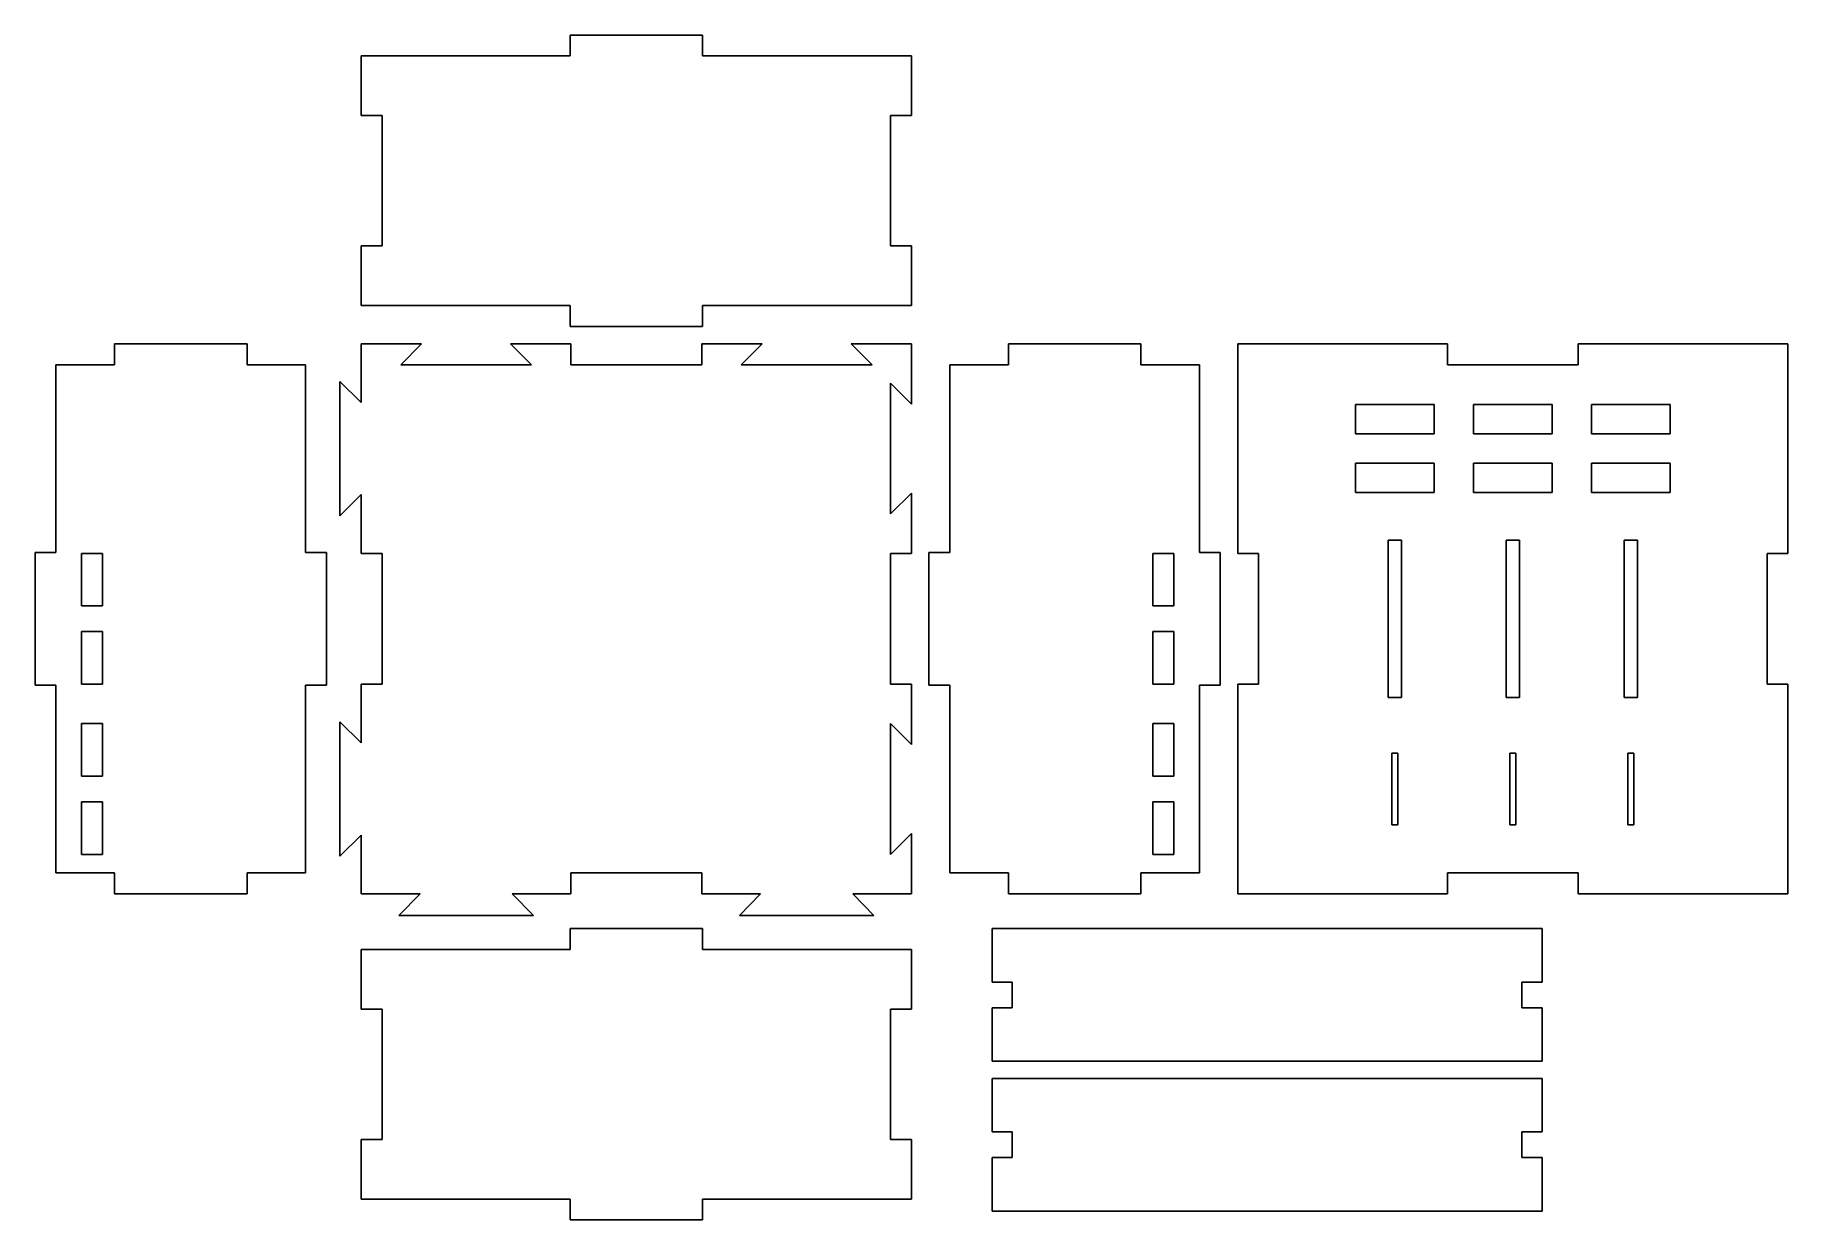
# Model space of a CAD drawing. Extents: x -133 to 133, y -90 to 90.
import ezdxf

# ---------------------------------------------------------------- set-up
doc = ezdxf.new("R2010")
doc.units = 0
doc.header["$MEASUREMENT"] = 0
doc.layers.add('LAYER_1', color=7, linetype='CONTINUOUS')

msp = doc.modelspace()

# ---------------------------------------------------------------- linework, layer by layer
at = {"layer": 'LAYER_1'}
for points in [[(-51.8567, 90.0269), (-51.8567, 90.0269), (-51.8567, 86.8509), (-51.8567, 86.8509)], [(-31.7247, 90.0269), (-31.7247, 90.0269), (-51.8567, 90.0269), (-51.8567, 90.0269)], [(-31.7247, 86.8509), (-31.7247, 86.8509), (-31.7247, 90.0269), (-31.7247, 90.0269)], [(-51.8567, 86.8509), (-51.8567, 86.8509), (-83.5814, 86.8509), (-83.5814, 86.8509)], [(-83.5814, 86.8509), (-83.5814, 86.8509), (-83.5814, 77.8852), (-83.5814, 77.8852)], [(-0.0004, 86.8509), (-0.0004, 86.8509), (-31.7247, 86.8509), (-31.7247, 86.8509)], [(-0.0004, 77.8852), (-0.0004, 77.8852), (-0.0004, 86.8509), (-0.0004, 86.8509)], [(-83.5814, 77.8852), (-83.5814, 77.8852), (-83.5814, 77.7848), (-83.5814, 77.7848)], [(-83.5814, 77.7848), (-83.5814, 77.7848), (-80.405, 77.7848), (-80.405, 77.7848)], [(-80.405, 77.7848), (-80.405, 77.7848), (-80.405, 58.0027), (-80.405, 58.0027)], [(-3.1763, 58.0027), (-3.1763, 58.0027), (-3.1763, 77.7848), (-3.1763, 77.7848)], [(-3.1763, 77.7848), (-3.1763, 77.7848), (-0.0004, 77.7848), (-0.0004, 77.7848)], [(-0.0004, 77.7848), (-0.0004, 77.7848), (-0.0004, 77.8852), (-0.0004, 77.8852)], [(-80.405, 58.0027), (-80.405, 58.0027), (-83.5814, 58.0027), (-83.5814, 58.0027)], [(-83.5814, 58.0027), (-83.5814, 58.0027), (-83.5814, 57.9024), (-83.5814, 57.9024)], [(-83.5814, 57.9024), (-83.5814, 57.9024), (-83.5814, 48.9366), (-83.5814, 48.9366)], [(-0.0004, 58.0027), (-0.0004, 58.0027), (-3.1763, 58.0027), (-3.1763, 58.0027)], [(-0.0004, 57.9024), (-0.0004, 57.9024), (-0.0004, 58.0027), (-0.0004, 58.0027)], [(-0.0004, 48.9366), (-0.0004, 48.9366), (-0.0004, 57.9024), (-0.0004, 57.9024)], [(-83.5814, 48.9366), (-83.5814, 48.9366), (-51.8567, 48.9366), (-51.8567, 48.9366)], [(-51.8567, 48.9366), (-51.8567, 48.9366), (-51.8567, 45.7607), (-51.8567, 45.7607)], [(-31.7247, 45.7607), (-31.7247, 45.7607), (-31.7247, 48.9366), (-31.7247, 48.9366)], [(-31.7247, 48.9366), (-31.7247, 48.9366), (-0.0004, 48.9366), (-0.0004, 48.9366)], [(-51.8567, 45.7607), (-51.8567, 45.7607), (-31.7247, 45.7607), (-31.7247, 45.7607)], [(-121.0742, 39.9383), (-121.0742, 39.9383), (-121.0742, 43.1142), (-121.0742, 43.1142)], [(-121.0742, 43.1142), (-121.0742, 43.1142), (-121.0735, 43.1142), (-121.0735, 43.1142)], [(-121.0735, 43.1142), (-121.0735, 43.1142), (-100.9418, 43.1142), (-100.9418, 43.1142)], [(-100.9418, 43.1142), (-100.9418, 43.1142), (-100.9411, 43.1142), (-100.9411, 43.1142)], [(-100.9411, 43.1142), (-100.9411, 43.1142), (-100.9411, 39.9383), (-100.9411, 39.9383)], [(-83.5807, 43.1139), (-83.5807, 43.1139), (-83.5807, 34.1939), (-83.5807, 34.1939)], [(-74.4214, 43.1139), (-74.4214, 43.1139), (-83.5807, 43.1139), (-83.5807, 43.1139)], [(-77.5973, 39.9376), (-77.5973, 39.9376), (-74.4214, 43.1139), (-74.4214, 43.1139)], [(-51.7316, 43.1139), (-51.7316, 43.1139), (-60.8916, 43.1139), (-60.8916, 43.1139)], [(-60.8916, 43.1139), (-60.8916, 43.1139), (-57.7152, 39.9376), (-57.7152, 39.9376)], [(-51.7316, 39.9376), (-51.7316, 39.9376), (-51.7316, 43.1139), (-51.7316, 43.1139)], [(-22.6895, 43.1139), (-22.6895, 43.1139), (-31.8495, 43.1139), (-31.8495, 43.1139)], [(-31.8495, 43.1139), (-31.8495, 43.1139), (-31.8495, 39.9376), (-31.8495, 39.9376)], [(-25.8658, 39.9376), (-25.8658, 39.9376), (-22.6895, 43.1139), (-22.6895, 43.1139)], [(0, 43.1139), (0, 43.1139), (-9.1596, 43.1139), (-9.1596, 43.1139)], [(-9.1596, 43.1139), (-9.1596, 43.1139), (-5.9837, 39.9376), (-5.9837, 39.9376)], [(0, 33.9546), (0, 33.9546), (0, 43.1139), (0, 43.1139)], [(14.7137, 43.1142), (14.7137, 43.1142), (14.7137, 39.9383), (14.7137, 39.9383)], [(14.7141, 43.1142), (14.7141, 43.1142), (14.7137, 43.1142), (14.7137, 43.1142)], [(34.8461, 43.1142), (34.8461, 43.1142), (14.7141, 43.1142), (14.7141, 43.1142)], [(34.8464, 43.1142), (34.8464, 43.1142), (34.8461, 43.1142), (34.8461, 43.1142)], [(34.8464, 39.9383), (34.8464, 39.9383), (34.8464, 43.1142), (34.8464, 43.1142)], [(49.5601, 43.1142), (49.5601, 43.1142), (49.5601, 39.8383), (49.5601, 39.8383)], [(58.7194, 43.1142), (58.7194, 43.1142), (49.5601, 43.1142), (49.5601, 43.1142)], [(49.5601, 43.1142), (49.5601, 43.1142), (49.5601, 43.1142), (49.5601, 43.1142)], [(72.2492, 43.1142), (72.2492, 43.1142), (58.7194, 43.1142), (58.7194, 43.1142)], [(81.4092, 43.1142), (81.4092, 43.1142), (72.2492, 43.1142), (72.2492, 43.1142)], [(81.4096, 43.1142), (81.4096, 43.1142), (81.4092, 43.1142), (81.4092, 43.1142)], [(81.4096, 39.9383), (81.4096, 39.9383), (81.4096, 43.1142), (81.4096, 43.1142)], [(110.451, 43.1142), (110.451, 43.1142), (101.2913, 43.1142), (101.2913, 43.1142)], [(101.2913, 43.1142), (101.2913, 43.1142), (101.2913, 39.9383), (101.2913, 39.9383)], [(123.9808, 43.1142), (123.9808, 43.1142), (110.451, 43.1142), (110.451, 43.1142)], [(133.1408, 43.1142), (133.1408, 43.1142), (123.9808, 43.1142), (123.9808, 43.1142)], [(133.1408, 39.8383), (133.1408, 39.8383), (133.1408, 43.1142), (133.1408, 43.1142)], [(-129.9648, 11.3899), (-129.9648, 11.3899), (-129.9648, 39.9383), (-129.9648, 39.9383)], [(-129.9648, 39.9383), (-129.9648, 39.9383), (-121.0742, 39.9383), (-121.0742, 39.9383)], [(-100.9411, 39.9383), (-100.9411, 39.9383), (-92.0505, 39.9383), (-92.0505, 39.9383)], [(-92.0505, 39.9383), (-92.0505, 39.9383), (-92.0505, 11.3899), (-92.0505, 11.3899)], [(-83.5807, 34.1939), (-83.5807, 34.1939), (-86.8566, 37.4056), (-86.8566, 37.4056)], [(-86.8566, 37.4056), (-86.8566, 37.4056), (-86.8566, 16.9734), (-86.8566, 16.9734)], [(-57.7152, 39.9376), (-57.7152, 39.9376), (-77.5973, 39.9376), (-77.5973, 39.9376)], [(-31.8495, 39.9376), (-31.8495, 39.9376), (-51.7316, 39.9376), (-51.7316, 39.9376)], [(-5.9837, 39.9376), (-5.9837, 39.9376), (-25.8658, 39.9376), (-25.8658, 39.9376)], [(14.7137, 39.9383), (14.7137, 39.9383), (5.8231, 39.9383), (5.8231, 39.9383)], [(5.8231, 39.9383), (5.8231, 39.9383), (5.8231, 11.3899), (5.8231, 11.3899)], [(43.737, 39.9383), (43.737, 39.9383), (34.8464, 39.9383), (34.8464, 39.9383)], [(43.737, 11.3899), (43.737, 11.3899), (43.737, 39.9383), (43.737, 39.9383)], [(49.5601, 39.8383), (49.5601, 39.8383), (49.5601, 34.1942), (49.5601, 34.1942)], [(101.2913, 39.9383), (101.2913, 39.9383), (81.4096, 39.9383), (81.4096, 39.9383)], [(133.1408, 33.9549), (133.1408, 33.9549), (133.1408, 39.8383), (133.1408, 39.8383)], [(-3.176, 17.2481), (-3.176, 17.2481), (-3.176, 37.1302), (-3.176, 37.1302)], [(-3.176, 37.1302), (-3.176, 37.1302), (0, 33.9546), (0, 33.9546)], [(49.5601, 34.1942), (49.5601, 34.1942), (49.5601, 20.1859), (49.5601, 20.1859)], [(133.1408, 20.4248), (133.1408, 20.4248), (133.1408, 33.9549), (133.1408, 33.9549)], [(-86.8566, 16.9734), (-86.8566, 16.9734), (-83.5807, 20.1852), (-83.5807, 20.1852)], [(-83.5807, 20.1852), (-83.5807, 20.1852), (-83.5807, 11.2648), (-83.5807, 11.2648)], [(0, 20.4241), (0, 20.4241), (-3.176, 17.2481), (-3.176, 17.2481)], [(0, 11.2648), (0, 11.2648), (0, 20.4241), (0, 20.4241)], [(49.5601, 20.1859), (49.5601, 20.1859), (49.5601, 11.2651), (49.5601, 11.2651)], [(133.1408, 11.2651), (133.1408, 11.2651), (133.1408, 20.4248), (133.1408, 20.4248)], [(-133.1408, -8.7424), (-133.1408, -8.7424), (-133.1408, 11.3899), (-133.1408, 11.3899)], [(-133.1408, 11.3899), (-133.1408, 11.3899), (-129.9648, 11.3899), (-129.9648, 11.3899)], [(-92.0505, 11.3899), (-92.0505, 11.3899), (-88.8745, 11.3899), (-88.8745, 11.3899)], [(-88.8745, 11.3899), (-88.8745, 11.3899), (-88.8745, -8.7424), (-88.8745, -8.7424)], [(-83.5807, 11.2648), (-83.5807, 11.2648), (-83.5807, 11.2641), (-83.5807, 11.2641)], [(-83.5807, 11.2641), (-83.5807, 11.2641), (-80.4043, 11.2641), (-80.4043, 11.2641)], [(-80.4043, 11.2641), (-80.4043, 11.2641), (-80.4043, -8.6173), (-80.4043, -8.6173)], [(-3.176, -8.6173), (-3.176, -8.6173), (-3.176, 11.2641), (-3.176, 11.2641)], [(-3.176, 11.2641), (-3.176, 11.2641), (0, 11.2641), (0, 11.2641)], [(0, 11.2641), (0, 11.2641), (0, 11.2648), (0, 11.2648)], [(5.8231, 11.3899), (5.8231, 11.3899), (2.6468, 11.3899), (2.6468, 11.3899)], [(2.6468, 11.3899), (2.6468, 11.3899), (2.6468, -8.7424), (2.6468, -8.7424)], [(46.913, 11.3899), (46.913, 11.3899), (43.737, 11.3899), (43.737, 11.3899)], [(46.913, -8.7424), (46.913, -8.7424), (46.913, 11.3899), (46.913, 11.3899)], [(49.5601, 11.2651), (49.5601, 11.2651), (49.5601, 11.2648), (49.5601, 11.2648)], [(49.5601, 11.2648), (49.5601, 11.2648), (52.7361, 11.2648), (52.7361, 11.2648)], [(52.7361, 11.2648), (52.7361, 11.2648), (52.7361, -8.617), (52.7361, -8.617)], [(129.9648, -8.617), (129.9648, -8.617), (129.9648, 11.2648), (129.9648, 11.2648)], [(129.9648, 11.2648), (129.9648, 11.2648), (133.1408, 11.2648), (133.1408, 11.2648)], [(133.1408, 11.2648), (133.1408, 11.2648), (133.1408, 11.2651), (133.1408, 11.2651)], [(-129.9648, -8.7424), (-129.9648, -8.7424), (-133.1408, -8.7424), (-133.1408, -8.7424)], [(-129.9648, -37.2904), (-129.9648, -37.2904), (-129.9648, -8.7424), (-129.9648, -8.7424)], [(-88.8745, -8.7424), (-88.8745, -8.7424), (-92.0505, -8.7424), (-92.0505, -8.7424)], [(-92.0505, -8.7424), (-92.0505, -8.7424), (-92.0505, -37.2904), (-92.0505, -37.2904)], [(-80.4043, -8.6173), (-80.4043, -8.6173), (-83.5807, -8.6173), (-83.5807, -8.6173)], [(-83.5807, -8.6173), (-83.5807, -8.6173), (-83.5807, -8.618), (-83.5807, -8.618)], [(-83.5807, -8.618), (-83.5807, -8.618), (-83.5807, -17.5381), (-83.5807, -17.5381)], [(0, -8.6173), (0, -8.6173), (-3.176, -8.6173), (-3.176, -8.6173)], [(0, -8.618), (0, -8.618), (0, -8.6173), (0, -8.6173)], [(0, -17.7773), (0, -17.7773), (0, -8.618), (0, -8.618)], [(2.6468, -8.7424), (2.6468, -8.7424), (5.8231, -8.7424), (5.8231, -8.7424)], [(5.8231, -8.7424), (5.8231, -8.7424), (5.8231, -37.2904), (5.8231, -37.2904)], [(43.737, -37.2904), (43.737, -37.2904), (43.737, -8.7424), (43.737, -8.7424)], [(43.737, -8.7424), (43.737, -8.7424), (46.913, -8.7424), (46.913, -8.7424)], [(52.7361, -8.617), (52.7361, -8.617), (49.5601, -8.617), (49.5601, -8.617)], [(49.5601, -8.617), (49.5601, -8.617), (49.5601, -8.618), (49.5601, -8.618)], [(49.5601, -8.618), (49.5601, -8.618), (49.5601, -17.5381), (49.5601, -17.5381)], [(133.1408, -8.617), (133.1408, -8.617), (129.9648, -8.617), (129.9648, -8.617)], [(133.1408, -8.6173), (133.1408, -8.6173), (133.1408, -8.617), (133.1408, -8.617)], [(133.1408, -17.777), (133.1408, -17.777), (133.1408, -8.6173), (133.1408, -8.6173)], [(-83.5807, -17.5381), (-83.5807, -17.5381), (-86.8566, -14.3263), (-86.8566, -14.3263)], [(-86.8566, -14.3263), (-86.8566, -14.3263), (-86.8566, -34.7582), (-86.8566, -34.7582)], [(-3.176, -34.4831), (-3.176, -34.4831), (-3.176, -14.601), (-3.176, -14.601)], [(-3.176, -14.601), (-3.176, -14.601), (0, -17.7773), (0, -17.7773)], [(49.5601, -17.5381), (49.5601, -17.5381), (49.5601, -31.546), (49.5601, -31.546)], [(133.1408, -31.3064), (133.1408, -31.3064), (133.1408, -17.777), (133.1408, -17.777)], [(-86.8566, -34.7582), (-86.8566, -34.7582), (-83.5807, -31.5464), (-83.5807, -31.5464)], [(-83.5807, -31.5464), (-83.5807, -31.5464), (-83.5807, -40.4671), (-83.5807, -40.4671)], [(0, -31.3071), (0, -31.3071), (-3.176, -34.4831), (-3.176, -34.4831)], [(0, -40.4671), (0, -40.4671), (0, -31.3071), (0, -31.3071)], [(49.5601, -31.546), (49.5601, -31.546), (49.5601, -40.4664), (49.5601, -40.4664)], [(133.1408, -40.4664), (133.1408, -40.4664), (133.1408, -31.3064), (133.1408, -31.3064)], [(-121.0742, -37.2904), (-121.0742, -37.2904), (-129.9648, -37.2904), (-129.9648, -37.2904)], [(-121.0742, -40.4664), (-121.0742, -40.4664), (-121.0742, -37.2904), (-121.0742, -37.2904)], [(-92.0505, -37.2904), (-92.0505, -37.2904), (-100.9411, -37.2904), (-100.9411, -37.2904)], [(-100.9411, -37.2904), (-100.9411, -37.2904), (-100.9411, -40.4664), (-100.9411, -40.4664)], [(-51.7316, -40.4671), (-51.7316, -40.4671), (-51.7316, -37.2908), (-51.7316, -37.2908)], [(-51.7316, -37.2908), (-51.7316, -37.2908), (-31.8495, -37.2908), (-31.8495, -37.2908)], [(-31.8495, -37.2908), (-31.8495, -37.2908), (-31.8495, -40.4671), (-31.8495, -40.4671)], [(5.8231, -37.2904), (5.8231, -37.2904), (14.7137, -37.2904), (14.7137, -37.2904)], [(14.7137, -37.2904), (14.7137, -37.2904), (14.7137, -40.4664), (14.7137, -40.4664)], [(34.8464, -40.4664), (34.8464, -40.4664), (34.8464, -37.2904), (34.8464, -37.2904)], [(34.8464, -37.2904), (34.8464, -37.2904), (43.737, -37.2904), (43.737, -37.2904)], [(81.4092, -40.4664), (81.4092, -40.4664), (81.4092, -37.2904), (81.4092, -37.2904)], [(81.4092, -37.2904), (81.4092, -37.2904), (101.2913, -37.2904), (101.2913, -37.2904)], [(101.2913, -37.2904), (101.2913, -37.2904), (101.2913, -40.4664), (101.2913, -40.4664)], [(-121.0735, -40.4664), (-121.0735, -40.4664), (-121.0742, -40.4664), (-121.0742, -40.4664)], [(-100.9418, -40.4664), (-100.9418, -40.4664), (-121.0735, -40.4664), (-121.0735, -40.4664)], [(-100.9411, -40.4664), (-100.9411, -40.4664), (-100.9418, -40.4664), (-100.9418, -40.4664)], [(-83.5807, -40.4671), (-83.5807, -40.4671), (-74.6606, -40.4671), (-74.6606, -40.4671)], [(-74.6606, -40.4671), (-74.6606, -40.4671), (-77.8724, -43.7431), (-77.8724, -43.7431)], [(-57.4402, -43.7431), (-57.4402, -43.7431), (-60.6523, -40.4671), (-60.6523, -40.4671)], [(-60.6523, -40.4671), (-60.6523, -40.4671), (-51.7316, -40.4671), (-51.7316, -40.4671)], [(-31.8495, -40.4671), (-31.8495, -40.4671), (-22.9287, -40.4671), (-22.9287, -40.4671)], [(-22.9287, -40.4671), (-22.9287, -40.4671), (-26.1408, -43.7431), (-26.1408, -43.7431)], [(-5.7086, -43.7431), (-5.7086, -43.7431), (-8.9204, -40.4671), (-8.9204, -40.4671)], [(-8.9204, -40.4671), (-8.9204, -40.4671), (0, -40.4671), (0, -40.4671)], [(14.7137, -40.4664), (14.7137, -40.4664), (14.7141, -40.4664), (14.7141, -40.4664)], [(14.7141, -40.4664), (14.7141, -40.4664), (34.8461, -40.4664), (34.8461, -40.4664)], [(34.8461, -40.4664), (34.8461, -40.4664), (34.8464, -40.4664), (34.8464, -40.4664)], [(49.5601, -40.4664), (49.5601, -40.4664), (58.4802, -40.4664), (58.4802, -40.4664)], [(58.4802, -40.4664), (58.4802, -40.4664), (72.4885, -40.4664), (72.4885, -40.4664)], [(72.4885, -40.4664), (72.4885, -40.4664), (81.4092, -40.4664), (81.4092, -40.4664)], [(101.2913, -40.4664), (101.2913, -40.4664), (110.2117, -40.4664), (110.2117, -40.4664)], [(110.2117, -40.4664), (110.2117, -40.4664), (124.2204, -40.4664), (124.2204, -40.4664)], [(124.2204, -40.4664), (124.2204, -40.4664), (129.8649, -40.4664), (129.8649, -40.4664)], [(129.8649, -40.4664), (129.8649, -40.4664), (133.1408, -40.4664), (133.1408, -40.4664)], [(-77.8724, -43.7431), (-77.8724, -43.7431), (-57.4402, -43.7431), (-57.4402, -43.7431)], [(-26.1408, -43.7431), (-26.1408, -43.7431), (-5.7086, -43.7431), (-5.7086, -43.7431)], [(-51.8567, -45.7607), (-51.8567, -45.7607), (-51.8567, -48.937), (-51.8567, -48.937)], [(-31.7247, -45.7607), (-31.7247, -45.7607), (-51.8567, -45.7607), (-51.8567, -45.7607)], [(-31.7247, -48.937), (-31.7247, -48.937), (-31.7247, -45.7607), (-31.7247, -45.7607)], [(12.2296, -45.7599), (12.2296, -45.7599), (12.2296, -53.8757), (12.2296, -53.8757)], [(95.8103, -45.7599), (95.8103, -45.7599), (12.2296, -45.7599), (12.2296, -45.7599)], [(12.2296, -45.7599), (12.2296, -45.7599), (12.2296, -45.7599), (12.2296, -45.7599)], [(95.8103, -53.8757), (95.8103, -53.8757), (95.8103, -45.7599), (95.8103, -45.7599)], [(-51.8567, -48.937), (-51.8567, -48.937), (-83.5814, -48.937), (-83.5814, -48.937)], [(-83.5814, -48.937), (-83.5814, -48.937), (-83.5814, -57.9024), (-83.5814, -57.9024)], [(-0.0004, -48.937), (-0.0004, -48.937), (-31.7247, -48.937), (-31.7247, -48.937)], [(-0.0004, -57.9024), (-0.0004, -57.9024), (-0.0004, -48.937), (-0.0004, -48.937)], [(12.2296, -53.8757), (12.2296, -53.8757), (15.3106, -53.8757), (15.3106, -53.8757)], [(15.3106, -53.8757), (15.3106, -53.8757), (15.3106, -57.7773), (15.3106, -57.7773)], [(92.7293, -57.7773), (92.7293, -57.7773), (92.7293, -53.8757), (92.7293, -53.8757)], [(92.7293, -53.8757), (92.7293, -53.8757), (95.8103, -53.8757), (95.8103, -53.8757)], [(-83.5814, -57.9024), (-83.5814, -57.9024), (-83.5814, -58.0027), (-83.5814, -58.0027)], [(-83.5814, -58.0027), (-83.5814, -58.0027), (-80.405, -58.0027), (-80.405, -58.0027)], [(-80.405, -58.0027), (-80.405, -58.0027), (-80.405, -77.7848), (-80.405, -77.7848)], [(-3.1763, -77.7848), (-3.1763, -77.7848), (-3.1763, -58.0027), (-3.1763, -58.0027)], [(-3.1763, -58.0027), (-3.1763, -58.0027), (-0.0004, -58.0027), (-0.0004, -58.0027)], [(-0.0004, -58.0027), (-0.0004, -58.0027), (-0.0004, -57.9024), (-0.0004, -57.9024)], [(15.3106, -57.7773), (15.3106, -57.7773), (12.2296, -57.7773), (12.2296, -57.7773)], [(12.2296, -57.7773), (12.2296, -57.7773), (12.2296, -65.8923), (12.2296, -65.8923)], [(95.8103, -57.7773), (95.8103, -57.7773), (92.7293, -57.7773), (92.7293, -57.7773)], [(95.8103, -65.8923), (95.8103, -65.8923), (95.8103, -57.7773), (95.8103, -57.7773)], [(12.2296, -65.8923), (12.2296, -65.8923), (95.8103, -65.8923), (95.8103, -65.8923)], [(12.2296, -68.5391), (12.2296, -68.5391), (12.2296, -76.6548), (12.2296, -76.6548)], [(95.8103, -68.5391), (95.8103, -68.5391), (12.2296, -68.5391), (12.2296, -68.5391)], [(12.2296, -68.5391), (12.2296, -68.5391), (12.2296, -68.5391), (12.2296, -68.5391)], [(95.8103, -76.6548), (95.8103, -76.6548), (95.8103, -68.5391), (95.8103, -68.5391)], [(12.2296, -76.6548), (12.2296, -76.6548), (15.3106, -76.6548), (15.3106, -76.6548)], [(15.3106, -76.6548), (15.3106, -76.6548), (15.3106, -80.5564), (15.3106, -80.5564)], [(92.7293, -80.5564), (92.7293, -80.5564), (92.7293, -76.6548), (92.7293, -76.6548)], [(92.7293, -76.6548), (92.7293, -76.6548), (95.8103, -76.6548), (95.8103, -76.6548)], [(-80.405, -77.7848), (-80.405, -77.7848), (-83.5814, -77.7848), (-83.5814, -77.7848)], [(-83.5814, -77.7848), (-83.5814, -77.7848), (-83.5814, -77.8852), (-83.5814, -77.8852)], [(-83.5814, -77.8852), (-83.5814, -77.8852), (-83.5814, -86.8509), (-83.5814, -86.8509)], [(-0.0004, -77.7848), (-0.0004, -77.7848), (-3.1763, -77.7848), (-3.1763, -77.7848)], [(-0.0004, -77.8852), (-0.0004, -77.8852), (-0.0004, -77.7848), (-0.0004, -77.7848)], [(-0.0004, -86.8509), (-0.0004, -86.8509), (-0.0004, -77.8852), (-0.0004, -77.8852)], [(15.3106, -80.5564), (15.3106, -80.5564), (12.2296, -80.5564), (12.2296, -80.5564)], [(12.2296, -80.5564), (12.2296, -80.5564), (12.2296, -88.6714), (12.2296, -88.6714)], [(95.8103, -80.5564), (95.8103, -80.5564), (92.7293, -80.5564), (92.7293, -80.5564)], [(95.8103, -88.6714), (95.8103, -88.6714), (95.8103, -80.5564), (95.8103, -80.5564)], [(-83.5814, -86.8509), (-83.5814, -86.8509), (-51.8567, -86.8509), (-51.8567, -86.8509)], [(-51.8567, -86.8509), (-51.8567, -86.8509), (-51.8567, -90.0269), (-51.8567, -90.0269)], [(-31.7247, -90.0269), (-31.7247, -90.0269), (-31.7247, -86.8509), (-31.7247, -86.8509)], [(-31.7247, -86.8509), (-31.7247, -86.8509), (-0.0004, -86.8509), (-0.0004, -86.8509)], [(-51.8567, -90.0269), (-51.8567, -90.0269), (-31.7247, -90.0269), (-31.7247, -90.0269)], [(12.2296, -88.6714), (12.2296, -88.6714), (95.8103, -88.6714), (95.8103, -88.6714)]]:
    msp.add_open_spline(points, degree=3, dxfattribs=at)
at = {"layer": 'LAYER_1', "color": 1}
for points in [[(67.4378, 33.8699), (67.4378, 33.8699), (79.3941, 33.8699), (79.3941, 33.8699)], [(67.4378, 29.4164), (67.4378, 29.4164), (67.4378, 33.8699), (67.4378, 33.8699)], [(79.3941, 33.8699), (79.3941, 33.8699), (79.3941, 29.4164), (79.3941, 29.4164)], [(85.3725, 33.8699), (85.3725, 33.8699), (97.3285, 33.8699), (97.3285, 33.8699)], [(85.3725, 29.4164), (85.3725, 29.4164), (85.3725, 33.8699), (85.3725, 33.8699)], [(97.3285, 33.8699), (97.3285, 33.8699), (97.3285, 29.4164), (97.3285, 29.4164)], [(103.3068, 33.8699), (103.3068, 33.8699), (115.2628, 33.8699), (115.2628, 33.8699)], [(103.3068, 29.4164), (103.3068, 29.4164), (103.3068, 33.8699), (103.3068, 33.8699)], [(115.2628, 33.8699), (115.2628, 33.8699), (115.2628, 29.4164), (115.2628, 29.4164)], [(79.3941, 29.4164), (79.3941, 29.4164), (67.4378, 29.4164), (67.4378, 29.4164)], [(97.3285, 29.4164), (97.3285, 29.4164), (85.3725, 29.4164), (85.3725, 29.4164)], [(115.2628, 29.4164), (115.2628, 29.4164), (103.3068, 29.4164), (103.3068, 29.4164)], [(67.4378, 24.963), (67.4378, 24.963), (79.3941, 24.963), (79.3941, 24.963)], [(67.4378, 20.5095), (67.4378, 20.5095), (67.4378, 24.963), (67.4378, 24.963)], [(79.3941, 24.963), (79.3941, 24.963), (79.3941, 20.5095), (79.3941, 20.5095)], [(85.3721, 24.963), (85.3721, 24.963), (97.3285, 24.963), (97.3285, 24.963)], [(85.3721, 20.5095), (85.3721, 20.5095), (85.3721, 24.963), (85.3721, 24.963)], [(97.3285, 24.963), (97.3285, 24.963), (97.3285, 20.5095), (97.3285, 20.5095)], [(103.3068, 24.963), (103.3068, 24.963), (115.2628, 24.963), (115.2628, 24.963)], [(103.3068, 20.5095), (103.3068, 20.5095), (103.3068, 24.963), (103.3068, 24.963)], [(115.2628, 24.963), (115.2628, 24.963), (115.2628, 20.5095), (115.2628, 20.5095)], [(79.3941, 20.5095), (79.3941, 20.5095), (67.4378, 20.5095), (67.4378, 20.5095)], [(97.3285, 20.5095), (97.3285, 20.5095), (85.3721, 20.5095), (85.3721, 20.5095)], [(115.2628, 20.5095), (115.2628, 20.5095), (103.3068, 20.5095), (103.3068, 20.5095)], [(-126.0633, 11.2648), (-126.0633, 11.2648), (-126.0633, 3.2745), (-126.0633, 3.2745)], [(-122.8869, 11.2648), (-122.8869, 11.2648), (-126.0633, 11.2648), (-126.0633, 11.2648)], [(-126.0633, 11.2648), (-126.0633, 11.2648), (-126.0633, 11.2648), (-126.0633, 11.2648)], [(-122.8869, 3.2745), (-122.8869, 3.2745), (-122.8869, 11.2648), (-122.8869, 11.2648)], [(36.6595, 11.2648), (36.6595, 11.2648), (36.6595, 3.2742), (36.6595, 3.2742)], [(39.8355, 11.2648), (39.8355, 11.2648), (36.6595, 11.2648), (36.6595, 11.2648)], [(36.6595, 11.2648), (36.6595, 11.2648), (36.6595, 11.2648), (36.6595, 11.2648)], [(39.8355, 3.2742), (39.8355, 3.2742), (39.8355, 11.2648), (39.8355, 11.2648)], [(72.4158, 13.2785), (72.4158, 13.2785), (74.4164, 13.2785), (74.4164, 13.2785)], [(72.4158, -10.6307), (72.4158, -10.6307), (72.4158, 13.2785), (72.4158, 13.2785)], [(74.4164, 13.2785), (74.4164, 13.2785), (74.4164, -10.6307), (74.4164, -10.6307)], [(90.3502, 13.2785), (90.3502, 13.2785), (92.3508, 13.2785), (92.3508, 13.2785)], [(90.3502, -10.6307), (90.3502, -10.6307), (90.3502, 13.2785), (90.3502, 13.2785)], [(92.3508, 13.2785), (92.3508, 13.2785), (92.3508, -10.6307), (92.3508, -10.6307)], [(108.2845, 13.2785), (108.2845, 13.2785), (110.2851, 13.2785), (110.2851, 13.2785)], [(108.2845, -10.6307), (108.2845, -10.6307), (108.2845, 13.2785), (108.2845, 13.2785)], [(110.2851, 13.2785), (110.2851, 13.2785), (110.2851, -10.6307), (110.2851, -10.6307)], [(-126.0633, 3.2745), (-126.0633, 3.2745), (-122.8869, 3.2745), (-122.8869, 3.2745)], [(36.6595, 3.2742), (36.6595, 3.2742), (39.8355, 3.2742), (39.8355, 3.2742)], [(-126.0633, -0.6267), (-126.0633, -0.6267), (-126.0633, -8.6173), (-126.0633, -8.6173)], [(-122.8869, -0.6267), (-122.8869, -0.6267), (-126.0633, -0.6267), (-126.0633, -0.6267)], [(-126.0633, -0.6267), (-126.0633, -0.6267), (-126.0633, -0.6267), (-126.0633, -0.6267)], [(-122.8869, -8.6173), (-122.8869, -8.6173), (-122.8869, -0.6267), (-122.8869, -0.6267)], [(36.6595, -0.6274), (36.6595, -0.6274), (36.6595, -8.6173), (36.6595, -8.6173)], [(39.8355, -0.6274), (39.8355, -0.6274), (36.6595, -0.6274), (36.6595, -0.6274)], [(36.6595, -0.6274), (36.6595, -0.6274), (36.6595, -0.6274), (36.6595, -0.6274)], [(39.8355, -8.6173), (39.8355, -8.6173), (39.8355, -0.6274), (39.8355, -0.6274)], [(-126.0633, -8.6173), (-126.0633, -8.6173), (-122.8869, -8.6173), (-122.8869, -8.6173)], [(36.6595, -8.6173), (36.6595, -8.6173), (39.8355, -8.6173), (39.8355, -8.6173)], [(74.4164, -10.6307), (74.4164, -10.6307), (72.4158, -10.6307), (72.4158, -10.6307)], [(92.3508, -10.6307), (92.3508, -10.6307), (90.3502, -10.6307), (90.3502, -10.6307)], [(110.2851, -10.6307), (110.2851, -10.6307), (108.2845, -10.6307), (108.2845, -10.6307)], [(-126.0633, -14.601), (-126.0633, -14.601), (-126.0633, -22.5913), (-126.0633, -22.5913)], [(-122.8869, -14.601), (-122.8869, -14.601), (-126.0633, -14.601), (-126.0633, -14.601)], [(-126.0633, -14.601), (-126.0633, -14.601), (-126.0633, -14.601), (-126.0633, -14.601)], [(-122.8869, -22.5913), (-122.8869, -22.5913), (-122.8869, -14.601), (-122.8869, -14.601)], [(36.6595, -14.601), (36.6595, -14.601), (36.6595, -22.5913), (36.6595, -22.5913)], [(39.8355, -14.601), (39.8355, -14.601), (36.6595, -14.601), (36.6595, -14.601)], [(36.6595, -14.601), (36.6595, -14.601), (36.6595, -14.601), (36.6595, -14.601)], [(39.8355, -22.5913), (39.8355, -22.5913), (39.8355, -14.601), (39.8355, -14.601)], [(72.9659, -29.9938), (72.9659, -29.9938), (72.9659, -19.0899), (72.9659, -19.0899)], [(72.9659, -19.0899), (72.9659, -19.0899), (73.8663, -19.0899), (73.8663, -19.0899)], [(73.8663, -19.0899), (73.8663, -19.0899), (73.8663, -29.9938), (73.8663, -29.9938)], [(90.9003, -29.9938), (90.9003, -29.9938), (90.9003, -19.0899), (90.9003, -19.0899)], [(90.9003, -19.0899), (90.9003, -19.0899), (91.8006, -19.0899), (91.8006, -19.0899)], [(91.8006, -19.0899), (91.8006, -19.0899), (91.8006, -29.9938), (91.8006, -29.9938)], [(108.8346, -29.9938), (108.8346, -29.9938), (108.8346, -19.0899), (108.8346, -19.0899)], [(108.8346, -19.0899), (108.8346, -19.0899), (109.735, -19.0899), (109.735, -19.0899)], [(109.735, -19.0899), (109.735, -19.0899), (109.735, -29.9938), (109.735, -29.9938)], [(-126.0633, -22.5913), (-126.0633, -22.5913), (-122.8869, -22.5913), (-122.8869, -22.5913)], [(36.6595, -22.5913), (36.6595, -22.5913), (39.8355, -22.5913), (39.8355, -22.5913)], [(-126.0633, -26.4928), (-126.0633, -26.4928), (-126.0633, -34.4827), (-126.0633, -34.4827)], [(-122.8869, -26.4928), (-122.8869, -26.4928), (-126.0633, -26.4928), (-126.0633, -26.4928)], [(-126.0633, -26.4928), (-126.0633, -26.4928), (-126.0633, -26.4928), (-126.0633, -26.4928)], [(-122.8869, -34.4827), (-122.8869, -34.4827), (-122.8869, -26.4928), (-122.8869, -26.4928)], [(36.6595, -26.4928), (36.6595, -26.4928), (36.6595, -34.4827), (36.6595, -34.4827)], [(39.8355, -26.4928), (39.8355, -26.4928), (36.6595, -26.4928), (36.6595, -26.4928)], [(36.6595, -26.4928), (36.6595, -26.4928), (36.6595, -26.4928), (36.6595, -26.4928)], [(39.8355, -34.4827), (39.8355, -34.4827), (39.8355, -26.4928), (39.8355, -26.4928)], [(73.8663, -29.9938), (73.8663, -29.9938), (72.9659, -29.9938), (72.9659, -29.9938)], [(91.8006, -29.9938), (91.8006, -29.9938), (90.9003, -29.9938), (90.9003, -29.9938)], [(109.735, -29.9938), (109.735, -29.9938), (108.8346, -29.9938), (108.8346, -29.9938)], [(-126.0633, -34.4827), (-126.0633, -34.4827), (-122.8869, -34.4827), (-122.8869, -34.4827)], [(36.6595, -34.4827), (36.6595, -34.4827), (39.8355, -34.4827), (39.8355, -34.4827)]]:
    msp.add_open_spline(points, degree=3, dxfattribs=at)

doc.saveas('drawing.dxf')
